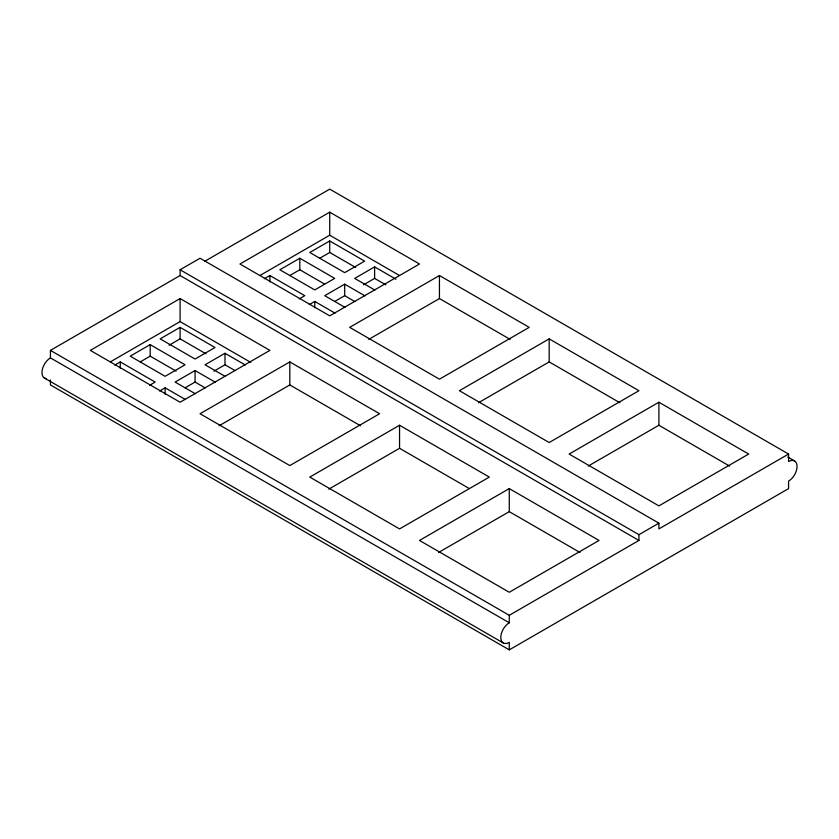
<?xml version="1.0" encoding="UTF-8"?>
<svg xmlns="http://www.w3.org/2000/svg" width="839" height="839" viewBox="0 0 839 839"><rect width="100%" height="100%" fill="white"/><g stroke="black" fill="none" stroke-linecap="round" stroke-linejoin="round"><path stroke-width="1.26" d="M180.102 269.77L638.951 534.674L638.951 540.442L180.102 275.528L180.102 269.77L200.049 258.244L658.898 523.158L658.898 528.916L788.576 454.056L788.576 461.544A11.987 6.922 -60 0 1 797.05 466.432A11.987 6.922 -60 0 1 788.576 481.125L788.576 488.613L509.273 649.858L50.424 384.944L50.424 379.952M46.187 378.599A11.987 6.922 -60 0 1 42.244 369.863A11.987 6.922 -60 0 1 50.424 357.875L50.424 350.387L180.102 275.528M204.559 261.401L329.727 189.142L788.576 454.056M180.102 298.558L90.329 350.387L180.102 402.227L269.875 350.387L180.102 298.558L180.102 321.599L250.798 362.417M329.727 212.173L239.954 264.012L329.727 315.842L419.5 264.012L329.727 212.173L329.727 235.214L399.301 275.381M110.528 361.766L180.102 321.599M260.153 275.381L329.727 235.214M114.712 365.112L120.25 361.913L155.163 382.07L149.625 385.269M150.181 344.63L130.223 356.156L165.136 376.312L185.094 364.787L150.181 344.63L150.181 356.156L176.085 371.111M180.102 327.357L160.155 338.872L195.068 359.029L215.015 347.514L180.102 327.357L180.102 338.872L206.006 353.827M264.337 278.726L269.875 275.528L304.788 295.685L299.25 298.883M299.806 258.244L279.848 269.77L314.761 289.927L334.709 278.401L299.806 258.244L299.806 269.77L324.578 284.075M329.727 240.971L309.78 252.487L344.693 272.644L364.64 261.128L329.727 240.971L329.727 252.487L355.631 267.442M140.207 361.913L150.181 356.156M169.017 345.269L180.102 338.872M289.822 275.528L299.806 269.77M319.753 258.255L329.727 252.487M159.599 391.026L165.136 387.828L185.409 399.532M215.34 382.248L195.068 370.544L175.11 382.07L195.382 393.774M245.261 364.975L224.988 353.271L205.041 364.787L225.313 376.491M309.224 304.641L314.761 301.442L335.034 313.146M364.965 295.873L344.693 284.169L324.735 295.685L345.007 307.389M396.008 279.24L374.613 266.886L354.666 278.401L374.939 290.105M185.094 387.828L195.068 382.07L205.198 387.922M213.903 371.184L224.988 364.787L235.13 370.639M334.709 301.442L344.693 295.685L354.824 301.537M363.528 284.809L374.613 278.401L385.877 284.903M289.822 361.913L200.049 413.742L289.822 465.572L379.606 413.742L289.822 361.913L289.822 384.944L360.518 425.761M439.447 275.528L349.674 327.357L439.447 379.186L529.22 327.357L439.447 275.528L439.447 298.558L510.143 339.376M219.126 425.761L289.822 384.944M368.751 339.376L439.447 298.558M399.553 425.258L309.78 477.087L399.553 528.916L489.326 477.087L399.553 425.258L399.553 448.299L328.857 489.116M549.178 338.872L459.394 390.701L549.178 442.531L638.951 390.701L549.178 338.872L549.178 361.913L478.482 402.73M509.273 488.602L419.5 540.442L509.273 592.271L599.046 540.442L509.273 488.602L509.273 511.643L438.577 552.461M658.898 402.227L569.125 454.056L658.898 505.886L748.671 454.056L658.898 402.227L658.898 425.258L588.202 466.075M638.951 534.674L658.898 523.158M50.424 350.387L509.273 615.302L638.951 540.442M787.769 457.024L794.564 460.947M549.178 361.913L619.874 402.73M658.898 425.258L729.594 466.075M399.553 448.299L469.127 488.466M509.273 511.643L579.969 552.461M50.424 357.875L509.273 622.79A11.987 6.922 -60 0 0 500.799 637.472A11.987 6.922 -60 0 0 509.273 642.37L509.273 649.858M44.436 378.053L503.274 642.968M509.273 615.302L509.273 622.79M374.613 266.886L374.613 278.401M344.693 284.169L344.693 295.685M314.761 301.442L314.761 307.84M269.875 275.528L269.875 281.925M224.988 353.271L224.988 364.787M195.068 370.544L195.068 382.07M165.136 387.828L165.136 394.225M120.25 361.913L120.25 368.311"/></g></svg>
